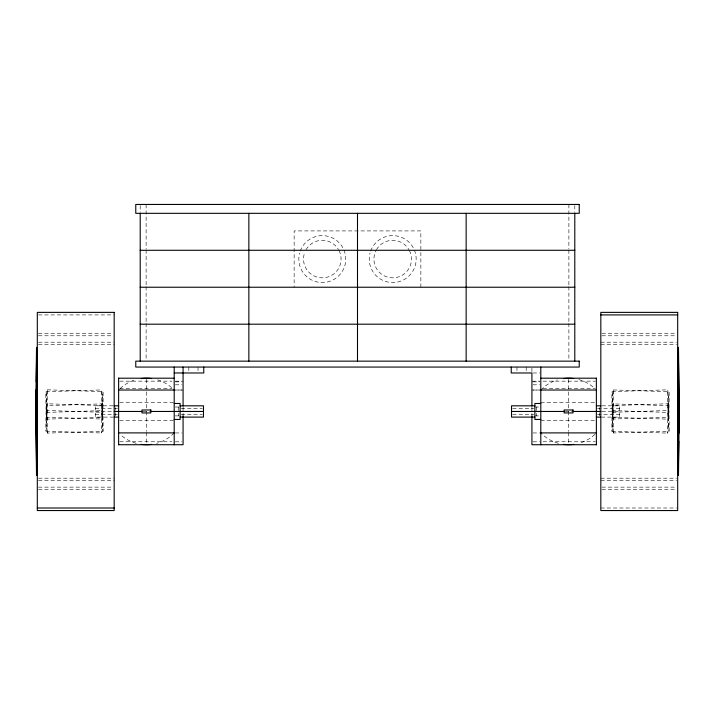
<?xml version="1.0" encoding="UTF-8"?>
<svg xmlns="http://www.w3.org/2000/svg" width="715" height="715" viewBox="0 0 715 715"><rect width="100%" height="100%" fill="white"/><g stroke="black" fill="none" stroke-linecap="round" stroke-linejoin="round"><path stroke-width="0.54" stroke-dasharray="3.58 2.68" d="M46.502 410.49L46.448 417.229L102.084 419.044L102.522 405.584L46.886 403.769L46.502 410.49L102.46 412.314M612.541 410.598L612.478 417.337L668.114 419.151L668.498 412.43L668.552 405.691L612.916 403.877L612.541 410.598L668.498 412.43M46.448 417.229L46.886 403.769M102.522 405.584L102.084 419.044M612.478 417.337L612.916 403.877M668.552 405.691L668.114 419.151M46.448 405.691L46.886 419.151L102.522 417.337L102.46 410.598L102.084 403.877L46.448 405.691L46.886 419.151M102.084 403.877L102.522 417.337M612.478 405.584L612.916 419.044L668.552 417.229L668.498 410.49L668.114 403.769L612.478 405.584L612.916 419.044M668.114 403.769L668.552 417.229M45.992 391.74L101.628 389.925M612.022 391.632L667.667 389.818M46.502 412.43L102.46 410.598M612.541 412.314L668.498 410.49M47.333 433.102A20.69 0.501 88.1 0 0 46.761 402.071A20.69 0.501 88.1 0 0 45.894 402.098A20.69 0.501 88.1 0 0 47.333 433.102L102.978 431.288A20.69 0.501 88.1 0 0 102.397 400.257A20.69 0.501 88.1 0 0 101.53 400.284A20.69 0.501 88.1 0 0 102.978 431.288M613.372 432.986A20.69 0.501 88.1 0 0 612.791 401.955A20.69 0.501 88.1 0 0 611.933 401.991A20.69 0.501 88.1 0 0 613.372 432.986L669.008 431.172A20.69 0.501 88.1 0 0 668.436 400.141A20.69 0.501 88.1 0 0 667.569 400.177A20.69 0.501 88.1 0 0 669.008 431.172M38.431 314.913L114.177 314.913M38.431 333.253L113.068 333.253M601.932 333.253L676.569 333.253M38.431 335.782L113.068 335.782M601.932 335.782L676.569 335.782M38.431 342.199L114.177 342.199M600.823 342.199L676.569 342.199M38.431 344.728L114.177 344.728M600.823 344.728L676.569 344.728M533.033 372.971L539.691 372.971M119.736 381.158L171.984 381.158M175.309 381.193L183.076 381.175M531.924 381.175L539.691 381.193M543.016 381.158L595.264 381.158M175.309 381.855L181.968 381.855M533.033 381.855L539.691 381.855M175.309 384.795L181.968 384.795M533.033 384.795L539.691 384.795M119.736 388.728L171.984 388.728M543.016 388.728L595.264 388.728M181.968 390.024L175.309 390.024L183.076 390.033M533.033 390.024L539.691 390.024L531.924 390.033M119.736 402.59L174.201 402.59M540.799 402.59L595.264 402.59M113.059 405.816L95.265 405.816L95.265 417.104L113.059 417.104M601.941 405.816L619.735 405.816L619.735 417.104L601.941 417.104M175.193 407.023L180.117 407.023M534.883 407.023L539.807 407.023M95.265 408.658L117.51 408.658M181.226 408.658L202.363 408.658M512.637 408.658L533.774 408.658M597.49 408.658L619.735 408.658M95.265 411.456L113.059 411.456M143.08 411.456L149.748 411.456M565.252 411.456L571.92 411.456M601.941 411.456L619.735 411.456M95.265 414.262L117.51 414.262M181.226 414.262L202.363 414.262M512.637 414.262L533.774 414.262M597.49 414.262L619.735 414.262M175.193 415.898L180.117 415.898M534.883 415.898L539.807 415.898M119.736 420.331L174.201 420.331M540.799 420.331L595.264 420.331M175.309 432.95L181.968 432.95M533.033 432.95L539.691 432.95M119.736 441.763L171.984 441.763M175.309 441.816L181.968 441.816M533.033 441.816L539.691 441.816M543.016 441.763L595.264 441.763M38.431 478.192L114.177 478.192M600.823 478.192L676.569 478.192M38.431 480.721L114.177 480.721M600.823 480.721L676.569 480.721M38.431 487.138L113.068 487.138M601.932 487.138L676.569 487.138M38.431 489.668L113.068 489.668M601.932 489.668L676.569 489.668M600.823 508.007L676.569 508.007M613.372 389.925L669.008 391.74M47.333 389.818L102.978 391.632M612.022 431.288L667.667 433.102M45.992 431.172L101.628 432.986M599.331 407.622L599.331 410.312M599.331 412.609L599.331 415.746M574.797 205.562L574.797 212.221M568.881 204.454L568.881 248.909M568.881 250.018L568.881 285.58M568.881 286.688L568.881 322.251M568.881 323.368L568.881 360.038M568.586 379.308L568.586 408.131M568.586 411.456L568.586 431.413M568.586 432.521L568.586 443.613M536.366 407.023L536.366 415.898M531.924 368.046L531.924 371.988M531.924 407.193L531.924 416.023M526.195 367.063L526.195 371.988M516.972 367.063L516.972 371.988M420.858 287.233L420.858 230.918L294.142 230.918L294.142 287.233M198.028 367.063L198.028 371.988M188.805 367.063L188.805 371.988M183.076 407.193L183.076 416.023M178.634 407.023L178.634 415.898M146.414 379.308L146.414 408.131M146.414 411.456L146.414 431.413M146.414 432.521L146.414 443.613M146.119 204.454L146.119 248.909M146.119 250.018L146.119 285.58M146.119 286.688L146.119 322.251M146.119 323.368L146.119 360.038M140.203 205.562L140.203 212.221M115.669 407.622L115.669 410.312M115.669 412.609L115.669 415.746M339.026 250.554A18.769 18.769 0 0 1 323.287 277.822A18.769 18.769 0 0 1 304.769 252.35M306.047 249.687A18.769 18.769 0 0 1 338.561 249.687M409.427 250.554A18.769 18.769 0 0 1 392.696 277.849A18.769 18.769 0 0 1 375.974 250.554M376.439 249.687A18.769 18.769 0 0 1 408.953 249.687M370.647 251.054A23.47 23.47 0 0 1 410.231 243.475A23.47 23.47 0 0 1 398.112 281.916A23.47 23.47 0 0 1 370.03 253.003M343.978 250.098A23.47 23.47 0 0 1 323.832 282.497A23.47 23.47 0 0 1 299.63 253.003M300.246 251.054A23.47 23.47 0 0 1 343.566 249.16M540.799 390.024A38.565 38.565 0 0 1 557.378 379.862M578.81 379.576A38.565 38.565 0 0 1 594.907 388.576M594.907 434.345A38.565 38.565 0 0 1 578.81 443.336M558.37 443.336A38.565 38.565 0 0 1 540.799 432.897M120.093 388.576A38.565 38.565 0 0 1 136.19 379.576M157.622 379.862A38.565 38.565 0 0 1 174.201 390.024M174.201 432.897A38.565 38.565 0 0 1 156.63 443.336M136.19 443.336A38.565 38.565 0 0 1 120.093 434.345M612.576 425.237A20.69 0.501 -88.1 0 0 613.479 390.64A20.69 0.501 -88.1 0 0 612.04 415.942A20.69 0.501 -88.1 0 0 612.576 425.237M668.212 427.052A20.69 0.501 -88.1 0 0 669.115 392.455A20.69 0.501 -88.1 0 0 667.676 417.757A20.69 0.501 -88.1 0 0 668.212 427.052M102.174 426.944A20.69 0.501 -88.1 0 0 103.085 392.347A20.69 0.501 -88.1 0 0 101.646 417.649A20.69 0.501 -88.1 0 0 102.174 426.944M46.538 425.13A20.69 0.501 -88.1 0 0 47.44 390.533A20.69 0.501 -88.1 0 0 46.01 415.835A20.69 0.501 -88.1 0 0 46.538 425.13"/><path stroke-width="1.07" d="M37.269 406.889L36.528 460.987L35.75 410.195L36.528 347.401L37.162 398.076M36.108 389.532L35.75 412.725L36.528 475.511L36.957 441.37M678.043 381.551L678.472 347.401L679.25 410.195L678.893 433.379M677.838 424.844L678.472 475.511L679.25 412.725L678.472 361.933L677.731 416.032M36.224 381.81L36.528 361.933L36.823 380.702M678.776 441.11L678.472 460.987L678.178 442.219M36.099 421.35L36.108 401.821M37.171 414.557L36.528 390.792L35.75 410.195L36.108 421.09M678.893 401.821L679.25 412.725L678.472 432.128L677.829 408.363M678.893 421.09L678.901 401.571M35.75 412.725L36.081 409.552M37.314 410.195L36.528 417.605L35.75 410.195M677.686 412.725L678.472 405.316L679.25 412.725M678.919 413.368L679.25 410.195M140.203 250.286L574.797 250.286M140.203 287.233L574.797 287.233M600.823 314.913L677.686 314.913M140.203 324.19L574.797 324.19M174.201 372.971L203.766 372.971L203.766 367.063M118.627 378.199L174.201 378.199M540.799 378.199L596.373 378.199M118.627 390.024L174.201 390.024M540.799 390.024L596.373 390.024M174.201 403.475L180.117 403.475L180.117 419.446L174.201 419.446M540.799 403.475L534.883 403.475L534.883 419.446L540.799 419.446M114.177 405.816L118.627 405.816M180.117 405.816L203.471 405.816L203.471 417.104L180.117 417.104M534.883 405.816L511.529 405.816L511.529 417.104L534.883 417.104M596.373 405.816L600.823 405.816M114.177 411.456L141.981 411.456M150.847 411.456L203.471 411.456M511.529 411.456L564.153 411.456M573.019 411.456L600.823 411.456M114.177 417.104L118.627 417.104M596.373 417.104L600.823 417.104M118.627 432.897L174.201 432.897M540.799 432.897L596.373 432.897M118.627 444.721L183.076 444.721L183.076 416.023M596.373 444.721L531.924 444.721L531.924 416.023M37.314 508.007L114.177 508.007M678.472 347.401L678.472 475.511M596.373 378.092L596.373 444.819M574.797 213.329L574.797 361.147M540.799 367.063L540.799 444.819M531.924 406.084L531.924 372.971L511.234 372.971L511.234 367.063M466.144 213.329L466.144 361.147M357.5 213.329L357.5 361.147M248.856 213.329L248.856 361.147M183.076 367.063L183.076 406.084M174.201 367.063L174.201 444.819M140.203 213.329L140.203 361.147M118.627 378.092L118.627 444.819M36.528 347.401L36.528 475.511M573.743 444.373A38.565 38.565 0 0 1 563.429 444.373M563.429 378.548A38.565 38.565 0 0 1 573.743 378.548M151.571 444.373A38.565 38.565 0 0 1 141.257 444.373M141.257 378.548A38.565 38.565 0 0 1 151.571 378.548M579.23 204.454L135.77 204.454L135.77 213.329L579.23 213.329L579.23 204.454M114.177 312.375L37.314 312.375L37.314 510.546L114.177 510.546L114.177 312.375M677.686 312.375L600.823 312.375L600.823 510.546L677.686 510.546L677.686 312.375M579.23 361.147L135.77 361.147L135.77 367.063L579.23 367.063L579.23 361.147M150.847 409.981L141.981 409.981L141.981 412.939L150.847 412.939L150.847 409.981M573.019 409.981L564.153 409.981L564.153 412.939L573.019 412.939L573.019 409.981"/></g></svg>
